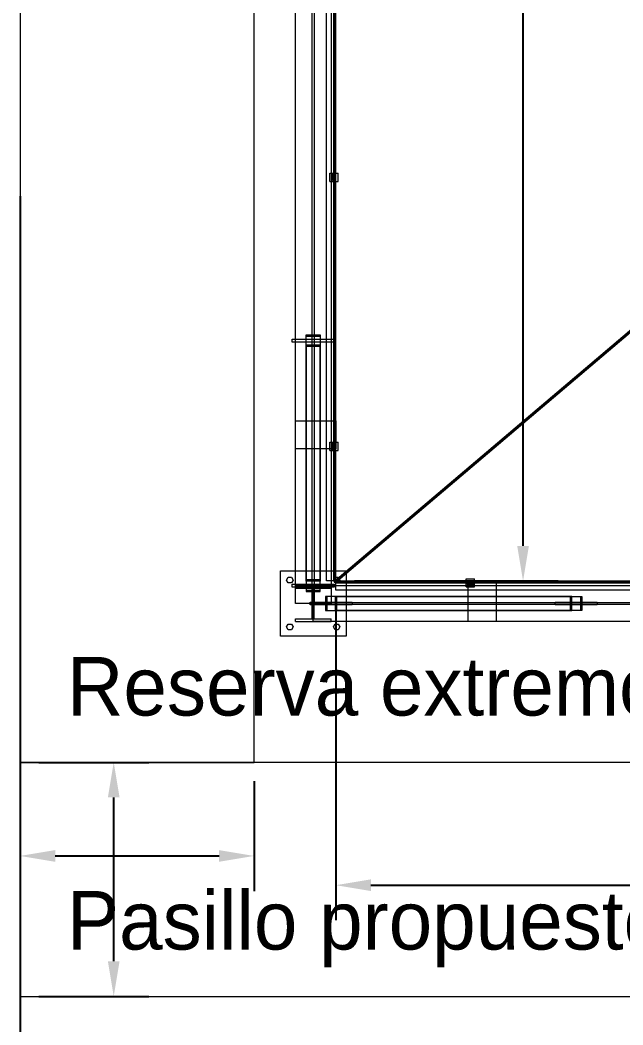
# Model space of a CAD drawing. Header units: millimetres. Extents: x -191664 to 191490, y -197311 to 10263.
# Drawn here: x -1000 to 1576, y -21622 to -17328 of the extents above; entities that cross this region are included whole.
import ezdxf

# ---------------------------------------------------------------- set-up
doc = ezdxf.new("R2010")
doc.units = ezdxf.units.MM
for name, color, linetype, lineweight in [('ACCESOS_PROPUESTOS', 30, 'Continuous', 0), ('COTAS_ACCESOS_P', 30, 'Continuous', 0), ('COTAS_INSTALACION_P', 30, 'Continuous', 0), ('COTAS_O', 1, 'Continuous', 0), ('superior_tolva', 7, 'Continuous', 0), ('TEXTOS_ACCESOS', 30, 'Continuous', 0)]:
    doc.layers.add(name, color=color, linetype=linetype, lineweight=lineweight)
doc.dimstyles.new('PLANTA_100', dxfattribs={"dimtxt": 250, "dimasz": 150, "dimexe": 150, "dimexo": 80, "dimgap": 100, "dimtad": 1, "dimtih": 1, "dimtoh": 1, "dimdec": 1, "dimdsep": 46, "dimcen": 0.09, "dimclrd": 1, "dimclre": 1, "dimclrt": 1, "dimadec": 0, "dimazin": 0, "dimtfac": 1, "dimtdec": 4, "dimtofl": 0, "dimtmove": 0, "dimatfit": 3, "dimfxl": 1, "dimtolj": 1, "dimtzin": 0, "dimarcsym": 0})

# ---------------------------------------------------------------- blocks, each defined once
blk = doc.blocks.new('*D0')
at = {"layer": 'COTAS_ACCESOS_P', "color": 1, "lineweight": -2, "transparency": 16777216}
for p, q in [((-920, -20500), (-450, -20500)), ((-600, -21350), (-600, -20650)), ((-920, -21500), (-450, -21500))]:
    blk.add_line(p, q, dxfattribs=at)
at = {"layer": 'COTAS_ACCESOS_P', "color": 1, "transparency": 16777216}
for points in [[(-625, -20650), (-575, -20650), (-600, -20500)], [(-625, -21350), (-575, -21350), (-600, -21500)]]:
    blk.add_solid(points, dxfattribs=at)
at = {"layer": 'Defpoints', "color": 0, "transparency": 16777216}
for p in [(-1000, -20500), (-600, -20500), (-1000, -21500)]:
    blk.add_point(p, dxfattribs=at)
blk = doc.blocks.new('*D2')
at = {"layer": 'COTAS_ACCESOS_P', "color": 1, "lineweight": -2, "transparency": 16777216}
for p, q in [((-1000, -20580), (-1000, -21050)), ((0, -20580), (0, -21050)), ((-850, -20900), (-150, -20900))]:
    blk.add_line(p, q, dxfattribs=at)
at = {"layer": 'COTAS_ACCESOS_P', "color": 1, "transparency": 16777216}
for points in [[(-850, -20875), (-850, -20925), (-1000, -20900)], [(-150, -20875), (-150, -20925), (0, -20900)]]:
    blk.add_solid(points, dxfattribs=at)
at = {"layer": 'Defpoints', "color": 0, "transparency": 16777216}
for p in [(-1000, -20500), (0, -20500), (0, -20900)]:
    blk.add_point(p, dxfattribs=at)
blk = doc.blocks.new('*D5')
at = {"layer": 'COTAS_INSTALACION_P', "color": 1, "lineweight": -2, "transparency": 16777216}
for p, q in [((-1000, -18080), (-1000, -25850)), ((60117.1, -18080), (60117.1, -25850)), ((-850, -25700), (59967.1, -25700))]:
    blk.add_line(p, q, dxfattribs=at)
at = {"layer": 'COTAS_INSTALACION_P', "color": 1, "transparency": 16777216}
for points in [[(-850, -25675), (-850, -25725), (-1000, -25700)], [(59967.1, -25675), (59967.1, -25725), (60117.1, -25700)]]:
    blk.add_solid(points, dxfattribs=at)
at = {"layer": 'Defpoints', "color": 0, "transparency": 16777216}
for p in [(-1000, -18000), (60117.1, -18000), (60117.1, -25700)]:
    blk.add_point(p, dxfattribs=at)
blk = doc.blocks.new('*D30')
at = {"layer": 'COTAS_O', "color": 1, "lineweight": -2, "transparency": 16777216}
for p, q in [((429.2, -16275), (1299.2, -16275)), ((1149.2, -19575), (1149.2, -16425)), ((429.2, -19725), (1299.2, -19725))]:
    blk.add_line(p, q, dxfattribs=at)
at = {"layer": 'COTAS_O', "color": 1, "transparency": 16777216}
for points in [[(1124.2, -16425), (1174.2, -16425), (1149.2, -16275)], [(1124.2, -19575), (1174.2, -19575), (1149.2, -19725)]]:
    blk.add_solid(points, dxfattribs=at)
at = {"layer": 'Defpoints', "color": 0, "transparency": 16777216}
for p in [(349.2, -16275), (1149.2, -16275), (349.2, -19725)]:
    blk.add_point(p, dxfattribs=at)
blk = doc.blocks.new('*D31')
at = {"layer": 'COTAS_O', "color": 1, "lineweight": -2, "transparency": 16777216}
for p, q in [((349.2, -19805), (349.2, -21175)), ((3799.2, -19805), (3799.2, -21175)), ((499.2, -21025), (3649.2, -21025))]:
    blk.add_line(p, q, dxfattribs=at)
at = {"layer": 'COTAS_O', "color": 1, "transparency": 16777216}
for points in [[(499.2, -21000), (499.2, -21050), (349.2, -21025)], [(3649.2, -21000), (3649.2, -21050), (3799.2, -21025)]]:
    blk.add_solid(points, dxfattribs=at)
at = {"layer": 'Defpoints', "color": 0, "transparency": 16777216}
for p in [(349.2, -19725), (3799.2, -19725), (3799.2, -21025)]:
    blk.add_point(p, dxfattribs=at)

msp = doc.modelspace()

# ---------------------------------------------------------------- linework, layer by layer
at = {"layer": 'ACCESOS_PROPUESTOS'}
for p, q in [((-1000, -14650), (-1000, -20500)), ((0, -20500), (0, -14650)), ((60117.12, -20500), (-1000, -20500)), ((-1000, -20500), (-1000, -21500)), ((-1000, -20500), (0, -20500)), ((-1000, -21500), (60117.12, -21500))]:
    msp.add_line(p, q, dxfattribs=at)
at = {"layer": 'superior_tolva', "color": 156, "true_color": 0x164b78}
for p, q in [((176.2, -19821.5), (176.2, -16178.5)), ((248.7, -19821.5), (248.7, -16178.5)), ((256.7, -16178.5), (256.7, -19821.5)), ((329.2, -16178.5), (329.2, -19821.5)), ((309.2, -19725), (309.2, -16275)), ((343.2, -19725), (343.2, -16275)), ((323.7, -17982.5), (358.7, -17982.5)), ((323.7, -18017.5), (323.7, -17982.5)), ((358.7, -18017.5), (358.7, -17982.5)), ((323.7, -18017.5), (358.7, -18017.5)), ((222.7, -19720.42), (222.7, -18673.42)), ((222.7, -18673.42), (282.7, -18673.42)), ((222.7, -18722.58), (222.7, -18673.42)), ((282.7, -18673.42), (282.7, -19720.42)), ((282.7, -18673.42), (282.7, -18722.58)), ((162.7, -18704), (162.7, -18692)), ((162.7, -18692), (342.7, -18692)), ((342.7, -18704), (162.7, -18704)), ((222.7, -19726.27), (222.7, -18679.27)), ((222.7, -18679.27), (282.7, -18679.27)), ((222.7, -18716.73), (222.7, -18679.27)), ((282.7, -18716.73), (222.7, -18716.73)), ((222.7, -18716.73), (222.7, -19763.73)), ((282.7, -18679.27), (282.7, -19726.27)), ((282.7, -18679.27), (282.7, -18716.73)), ((282.7, -19763.73), (282.7, -18716.73)), ((342.7, -18692), (342.7, -18704)), ((282.7, -18722.58), (222.7, -18722.58)), ((222.7, -18722.58), (222.7, -19769.58)), ((282.7, -19769.58), (282.7, -18722.58)), ((176.2, -19160), (176.2, -19040)), ((176.2, -19040), (349.2, -19040)), ((349.2, -19040), (349.2, -19160)), ((323.7, -19132.5), (358.7, -19132.5)), ((323.7, -19167.5), (323.7, -19132.5)), ((358.7, -19167.5), (358.7, -19132.5)), ((349.2, -19160), (176.2, -19160)), ((323.7, -19167.5), (358.7, -19167.5)), ((112.7, -19961.5), (112.7, -19681.5)), ((112.7, -19681.5), (392.7, -19681.5)), ((392.7, -19681.5), (392.7, -19961.5)), ((162.7, -19751), (162.7, -19739)), ((162.7, -19739), (342.7, -19739)), ((342.7, -19751), (162.7, -19751)), ((176.2, -19745), (329.2, -19745)), ((176.2, -19756), (176.2, -19745)), ((282.7, -19720.42), (222.7, -19720.42)), ((222.7, -19720.42), (222.7, -19769.58)), ((282.7, -19726.27), (222.7, -19726.27)), ((222.7, -19726.27), (222.7, -19763.73)), ((252.7, -19898), (252.7, -19745)), ((252.7, -19745), (3895.7, -19745)), ((282.7, -19769.58), (282.7, -19720.42)), ((282.7, -19763.73), (282.7, -19726.27)), ((349.2, -19725), (309.2, -19725)), ((329.2, -19756), (329.2, -19745)), ((342.7, -19739), (342.7, -19751)), ((343.2, -19725), (349.2, -19725)), ((349.2, -19731), (349.2, -19725)), ((349.2, -19765), (349.2, -19725)), ((349.2, -19731), (3799.2, -19731)), ((906.7, -19715.5), (941.7, -19715.5)), ((906.7, -19750.5), (906.7, -19715.5)), ((906.7, -19750.5), (941.7, -19750.5)), ((914.2, -19725), (1034.2, -19725)), ((914.2, -19898), (914.2, -19725)), ((941.7, -19750.5), (941.7, -19715.5)), ((1034.2, -19725), (1034.2, -19898)), ((176.2, -19756), (329.2, -19756)), ((222.7, -19763.73), (282.7, -19763.73)), ((222.7, -19769.58), (282.7, -19769.58)), ((248.7, -19756), (256.7, -19756)), ((248.7, -19887), (248.7, -19756)), ((256.7, -19887), (256.7, -19756)), ((1351.62, -19791.5), (304.62, -19791.5)), ((304.62, -19791.5), (304.62, -19851.5)), ((353.78, -19791.5), (304.62, -19791.5)), ((1357.47, -19791.5), (310.47, -19791.5)), ((310.47, -19791.5), (310.47, -19851.5)), ((347.93, -19791.5), (310.47, -19791.5)), ((347.93, -19851.5), (347.93, -19791.5)), ((347.93, -19791.5), (1394.93, -19791.5)), ((3799.2, -19765), (349.2, -19765)), ((353.78, -19851.5), (353.78, -19791.5)), ((353.78, -19791.5), (1400.78, -19791.5)), ((1351.62, -19851.5), (1351.62, -19791.5)), ((1351.62, -19791.5), (1400.78, -19791.5)), ((1357.47, -19851.5), (1357.47, -19791.5)), ((1357.47, -19791.5), (1394.93, -19791.5)), ((1394.93, -19791.5), (1394.93, -19851.5)), ((1400.78, -19791.5), (1400.78, -19851.5)), ((329.2, -19821.5), (176.2, -19821.5)), ((239.2, -19827.5), (239.2, -19815.5)), ((239.2, -19815.5), (419.2, -19815.5)), ((419.2, -19827.5), (239.2, -19827.5)), ((256.7, -19821.5), (248.7, -19821.5)), ((252.7, -19825.5), (252.7, -19817.5)), ((252.7, -19817.5), (3895.7, -19817.5)), ((3895.7, -19825.5), (252.7, -19825.5)), ((419.2, -19815.5), (419.2, -19827.5)), ((1286.2, -19827.5), (1286.2, -19815.5)), ((1286.2, -19815.5), (1466.2, -19815.5)), ((1466.2, -19827.5), (1286.2, -19827.5)), ((1466.2, -19815.5), (1466.2, -19827.5)), ((304.62, -19851.5), (1351.62, -19851.5)), ((304.62, -19851.5), (353.78, -19851.5)), ((310.47, -19851.5), (1357.47, -19851.5)), ((310.47, -19851.5), (347.93, -19851.5)), ((1394.93, -19851.5), (347.93, -19851.5)), ((1400.78, -19851.5), (353.78, -19851.5)), ((1400.78, -19851.5), (1351.62, -19851.5)), ((1394.93, -19851.5), (1357.47, -19851.5)), ((176.2, -19887), (329.2, -19887)), ((176.2, -19898), (176.2, -19887)), ((176.2, -19898), (329.2, -19898)), ((248.7, -19887), (256.7, -19887)), ((3895.7, -19898), (252.7, -19898)), ((329.2, -19898), (329.2, -19887)), ((1034.2, -19898), (914.2, -19898)), ((392.7, -19961.5), (112.7, -19961.5))]:
    msp.add_line(p, q, dxfattribs=at)
at = {"layer": 'superior_tolva', "color": 252, "true_color": 0x818b94}
for p, q in [((341.2, -19725), (341.2, -16275)), ((345.07, -16275), (345.07, -19725)), ((349.2, -19725), (349.2, -16275)), ((345.07, -19725), (1670.07, -18600)), ((1674.2, -18600), (349.2, -19725)), ((349.2, -19729.64), (1674.2, -18604.64)), ((341.2, -19725), (349.2, -19725)), ((349.2, -19725), (345.07, -19725)), ((349.2, -19725), (3799.2, -19725)), ((349.2, -19733), (349.2, -19725)), ((349.2, -19725), (349.2, -19729.64)), ((3799.2, -19729.64), (349.2, -19729.64)), ((349.2, -19733), (3799.2, -19733))]:
    msp.add_line(p, q, dxfattribs=at)
at = {"layer": 'superior_tolva', "color": 9, "true_color": 0xb7bec5}
for p, q in [((334.2, -17993), (334.2, -17986)), ((346.2, -17986), (334.2, -17986)), ((346.2, -17986), (346.2, -17993)), ((334.2, -17993), (334.2, -18007)), ((334.2, -17993), (346.2, -17993)), ((334.2, -18007), (334.2, -18014)), ((334.2, -18007), (346.2, -18007)), ((334.2, -18014), (346.2, -18014)), ((346.2, -17993), (346.2, -18007)), ((346.2, -18007), (346.2, -18014)), ((334.2, -19143), (334.2, -19136)), ((346.2, -19136), (334.2, -19136)), ((334.2, -19143), (334.2, -19157)), ((334.2, -19143), (346.2, -19143)), ((346.2, -19136), (346.2, -19143)), ((346.2, -19143), (346.2, -19157)), ((334.2, -19157), (334.2, -19164)), ((334.2, -19157), (346.2, -19157)), ((334.2, -19164), (346.2, -19164)), ((346.2, -19157), (346.2, -19164)), ((138.7, -19721.5), (145.7, -19709.38)), ((145.7, -19733.62), (138.7, -19721.5)), ((145.7, -19709.38), (159.7, -19709.38)), ((159.7, -19733.62), (145.7, -19733.62)), ((159.7, -19709.38), (166.7, -19721.5)), ((166.7, -19721.5), (159.7, -19733.62)), ((338.7, -19721.5), (345.7, -19709.38)), ((345.7, -19733.62), (338.7, -19721.5)), ((345.7, -19709.38), (359.7, -19709.38)), ((359.7, -19733.62), (345.7, -19733.62)), ((359.7, -19709.38), (366.7, -19721.5)), ((366.7, -19721.5), (359.7, -19733.62)), ((917.2, -19728), (910.2, -19728)), ((910.2, -19728), (910.2, -19740)), ((917.2, -19740), (910.2, -19740)), ((931.2, -19728), (917.2, -19728)), ((917.2, -19728), (917.2, -19740)), ((931.2, -19740), (917.2, -19740)), ((931.2, -19728), (938.2, -19728)), ((931.2, -19728), (931.2, -19740)), ((938.2, -19740), (931.2, -19740)), ((938.2, -19740), (938.2, -19728)), ((138.7, -19921.5), (145.7, -19909.38)), ((145.7, -19933.62), (138.7, -19921.5)), ((145.7, -19909.38), (159.7, -19909.38)), ((159.7, -19909.38), (166.7, -19921.5)), ((166.7, -19921.5), (159.7, -19933.62)), ((338.7, -19921.5), (345.7, -19909.38)), ((345.7, -19933.62), (338.7, -19921.5)), ((345.7, -19909.38), (359.7, -19909.38)), ((359.7, -19909.38), (366.7, -19921.5)), ((366.7, -19921.5), (359.7, -19933.62)), ((159.7, -19933.62), (145.7, -19933.62)), ((359.7, -19933.62), (345.7, -19933.62))]:
    msp.add_line(p, q, dxfattribs=at)

# ---------------------------------------------------------------- texts
at = {"layer": 'TEXTOS_ACCESOS'}
for s, p in [('Reserva extremo inicial 1000 mm / P', (-800, -20300)), ('Pasillo propuesto 1000 mm · lado ventiladores / P', (-800, -21300))]:
    msp.add_text(s, height=250, dxfattribs=at).set_placement(p)

# ---------------------------------------------------------------- dimensions: what is measured, and where the dimension line sits
at = {"layer": 'COTAS_ACCESOS_P'}
for p1, p2, picture, middle in [((-1000, -21500), (-1000, -20500), '*D0', (-600, -21000)), ((-1000, -20500), (0, -20500), '*D2', (-500, -20900))]:
    dim = msp.add_aligned_dim(p1=p1, p2=p2, distance=-400, text='<> P', dimstyle='PLANTA_100', dxfattribs=at)
    dim.commit()
    dim.dimension.update_dxf_attribs({"geometry": picture, "text_midpoint": middle})
at = {"layer": 'COTAS_INSTALACION_P'}
dim = msp.add_aligned_dim(p1=(-1000, -18000), p2=(60117.12, -18000), distance=-7700, text='<> P', dimstyle='PLANTA_100', dxfattribs=at)
dim.commit()
dim.dimension.update_dxf_attribs({"geometry": '*D5', "text_midpoint": (29558.56, -25700)})
at = {"layer": 'COTAS_O'}
for p2, distance, picture, middle in [((349.2, -16275), -800, '*D30', (1149.2, -18000)), ((3799.2, -19725), -1300, '*D31', (2074.2, -21025))]:
    dim = msp.add_aligned_dim(p1=(349.2, -19725), p2=p2, distance=distance, text='<> O', dimstyle='PLANTA_100', dxfattribs=at)
    dim.commit()
    dim.dimension.update_dxf_attribs({"geometry": picture, "text_midpoint": middle})

doc.saveas('drawing.dxf')
